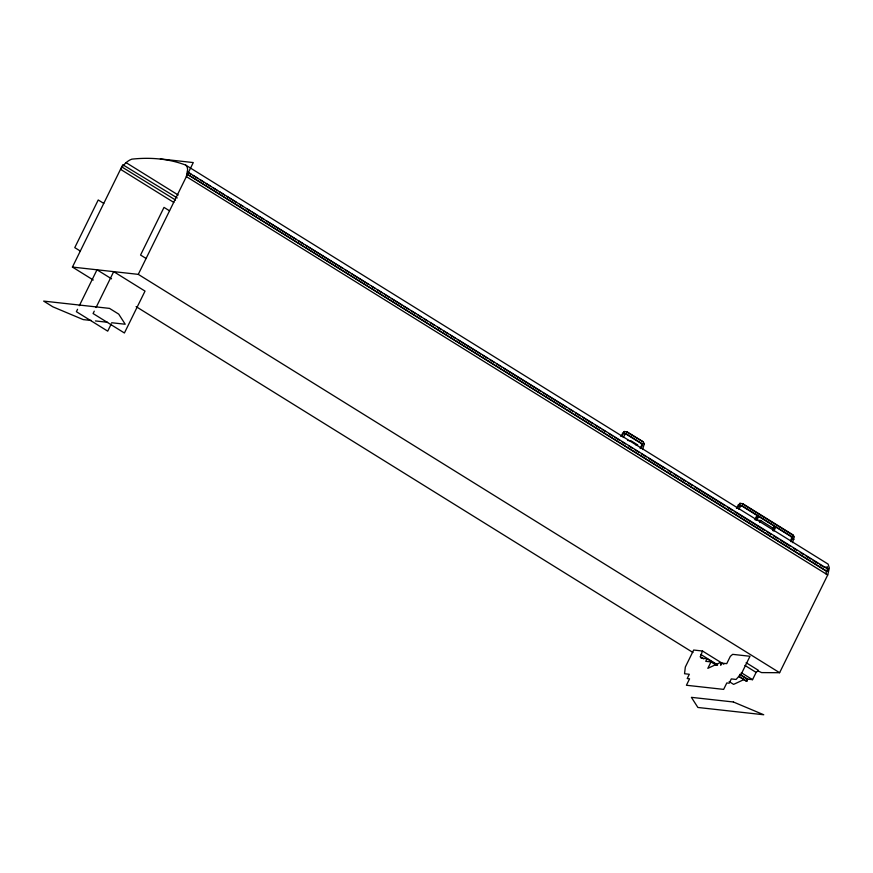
<?xml version="1.0" encoding="UTF-8"?>
<svg xmlns="http://www.w3.org/2000/svg" width="873" height="873" viewBox="0 0 873 873"><rect width="100%" height="100%" fill="white"/><g stroke="black" fill="none" stroke-linecap="round" stroke-linejoin="round"><path stroke-width="1.31" d="M640.138 448.416L641.72 445.208L641.328 443.56L625.472 433.717L623.158 437.504M640.847 448.493L642.43 445.285L642.037 443.637L626.192 433.794L624.664 433.63L626.192 433.794M620.779 436.402L624.162 431.535L627.141 431.862L642.986 441.705L644.383 443.724L642.506 449.53M790.589 540.474L791.636 538.325L791.244 536.677L775.213 526.725M790.774 541.62L792.357 538.401L791.964 536.764L775.922 526.801L773.816 531.09M792.433 542.646L794.299 536.84L792.913 534.833L742.781 503.688L739.813 503.361L736.43 508.228M717.104 665.019L707.01 658.755L701.041 658.089L700.332 656.802L702.514 651.018L723.826 664.255M746.131 662.705L758.462 670.377L756.127 672.385L752.537 679.674L747.768 679.15L746.47 681.267L747.048 679.074M825.869 573.823L826.556 571.313L187.062 174.098L827.08 571.368L828.139 569.218L827.146 566.653L826.687 567.723L824.45 566.937M757.633 670.748L761.594 672.603L779.611 672.712L827.713 574.969L829.35 568.028L828.095 564.1L185.742 165.117C168.598 158.548 149.96 157.216 131.823 159.148C126.869 160.883 123.377 165.106 120.529 169.318L173.814 202.427M93.258 280.015L72.426 267.073L122.787 164.724L177.23 197.953M77.566 309.293L76.388 311.694L107.717 331.151L111.253 323.97M79.334 305.703L97.001 269.79L111.548 278.825M94.262 311.148L93.084 313.538L124.413 332.995L145.027 291.102L113.697 271.645L96.03 307.558M72.426 267.073L138.272 274.362L193.282 162.574L160.359 158.93M621.5 436.478L624.882 431.611L624.162 431.535M737.139 508.304L740.522 503.437L739.813 503.361M738.798 509.341L741.024 505.532M754.861 519.675L756.967 515.386L757.677 515.474L755.571 519.751M756.684 520.439L758.79 516.15L774.82 526.113L773.238 529.333M759.706 522.545L760.71 520.504L773.794 528.634L772.791 530.664M707.01 658.755L705.744 661.33L710.993 661.909L716.602 665.39M773.052 528.176L774.1 526.037L774.82 526.113M710.993 661.909L707.828 668.347L719.581 662.858L721.251 663.044L720.672 665.248L721.971 663.12L726.74 663.655L730.33 656.354L732.665 654.346L749.994 656.267L741.635 673.269L736.081 679.445L731.301 678.91L729.195 683.21L726.805 682.948L723.641 689.386L686.418 685.261L689.583 678.823L687.204 678.561L689.31 674.272L684.541 673.738L685.327 667.037L693.686 650.036L702.514 651.018M757.677 515.474L741.832 505.62L739.671 506.045L740.38 506.122M744.211 679.434L733.626 684.377L729.141 681.584M121.729 166.874L175.538 200.026M91.349 320.489L83.219 319.594L52.86 306.827L43.65 301.098L109.507 308.387L118.717 314.116L125.221 324.243L111.668 322.737M95.419 320.937L107.608 322.29M627.141 431.862L626.421 431.786L642.986 441.705M622.362 433.183L623.082 433.27M627.534 440.45L631.114 440.843L637.748 444.968L635.479 444.717M643.663 443.637L644.383 443.724M641.328 443.56L642.037 443.637M641.819 444.281L642.539 444.357M641.72 445.208L642.43 445.285M742.781 503.688L742.072 503.612L792.193 534.745L793.59 536.764M738.012 505.02L738.722 505.096M758.79 516.15L758.07 516.074L774.1 526.037M755.942 519.97L760.71 520.504M792.193 534.745L792.913 534.833M791.244 536.677L791.964 536.764M791.746 537.397L792.455 537.484M791.636 538.325L792.357 538.401M793.295 539.361L794.015 539.438M826.982 569.098L828.139 569.218L187.477 171.883L190.958 174.043M740.315 505.456L741.832 505.62M741.112 505.543L756.967 515.386M193.271 175.484L197.909 178.365M200.223 179.794L203.704 181.955M206.017 183.395L210.655 186.276M212.968 187.717L217.606 190.598M219.92 192.027L224.557 194.908M226.871 196.349L236.136 202.11M239.617 204.26L243.087 206.421M246.568 208.582L250.038 210.742M252.362 212.183L256.989 215.064M259.314 216.493L263.941 219.374M266.265 220.814L296.384 239.529M298.697 240.959L303.335 243.84M305.648 245.28L342.718 268.306M345.042 269.746L349.669 272.627M351.994 274.067L368.21 284.14M371.68 286.3L375.161 288.461M377.474 289.891L382.112 292.771M384.426 294.212L389.063 297.093M391.377 298.533L401.809 305.004M404.123 306.445L408.76 309.326M411.074 310.766L415.712 313.636M418.025 315.077L421.495 317.237M423.82 318.678L427.29 320.838M430.771 322.999L434.241 325.16M437.722 327.31L441.192 329.47M443.517 330.911L448.144 333.792M450.468 335.232L455.095 338.102M457.419 339.542L480.587 353.936M482.9 355.376L487.538 358.257M489.851 359.698L494.489 362.568M496.802 364.008L501.44 366.889M503.754 368.33L540.824 391.355M543.148 392.795L566.315 407.189M568.629 408.629L573.266 411.51M575.58 412.94L580.218 415.821M582.531 417.261L592.963 423.743M595.277 425.173L599.915 428.054M602.228 429.494L605.698 431.655M609.179 433.816L612.65 435.976M614.974 437.406L619.601 440.287M621.925 441.727L625.395 443.888M628.876 446.048L632.347 448.209M634.671 449.639L639.298 452.52M641.611 453.96L646.249 456.841M648.563 458.281L664.79 468.354M668.26 470.514L671.741 472.675M674.054 474.104L678.692 476.985M681.005 478.426L685.643 481.307M687.957 482.747L692.595 485.617M694.908 487.058L725.027 505.773M727.351 507.213L731.978 510.083M734.302 511.523L764.421 530.238M766.734 531.679L771.372 534.549M773.685 535.989L778.323 538.87M780.637 540.311L789.901 546.072M793.382 548.222L796.853 550.383M800.334 552.544L803.804 554.704M806.128 556.145L810.755 559.015M813.079 560.455L817.706 563.336M820.031 564.776L823.501 566.937M827.713 574.969L186.375 176.608L187.651 169.449L187.095 166.808L185.742 165.117M126.072 162.629L178.201 195.017M169.537 210.819L164.015 207.392L140.564 255.036L146.097 258.473M103.756 203.409L98.223 199.972L74.772 247.626L80.305 251.064M138.272 274.362L779.611 672.712M744.909 665.412L756.127 672.385M741.319 672.712L752.537 679.674M739.911 674.272L747.768 679.15M740.326 674.894L745.935 678.376M739.104 676.444L746.95 681.322M738.623 676.389L746.47 681.267M700.823 654.444L717.65 664.899M700.332 656.802L703.703 658.897M136.101 306.619L692.922 652.48M733.385 701.99L691.394 697.341L697.887 707.468L763.744 714.758L733.385 701.99"/></g></svg>
